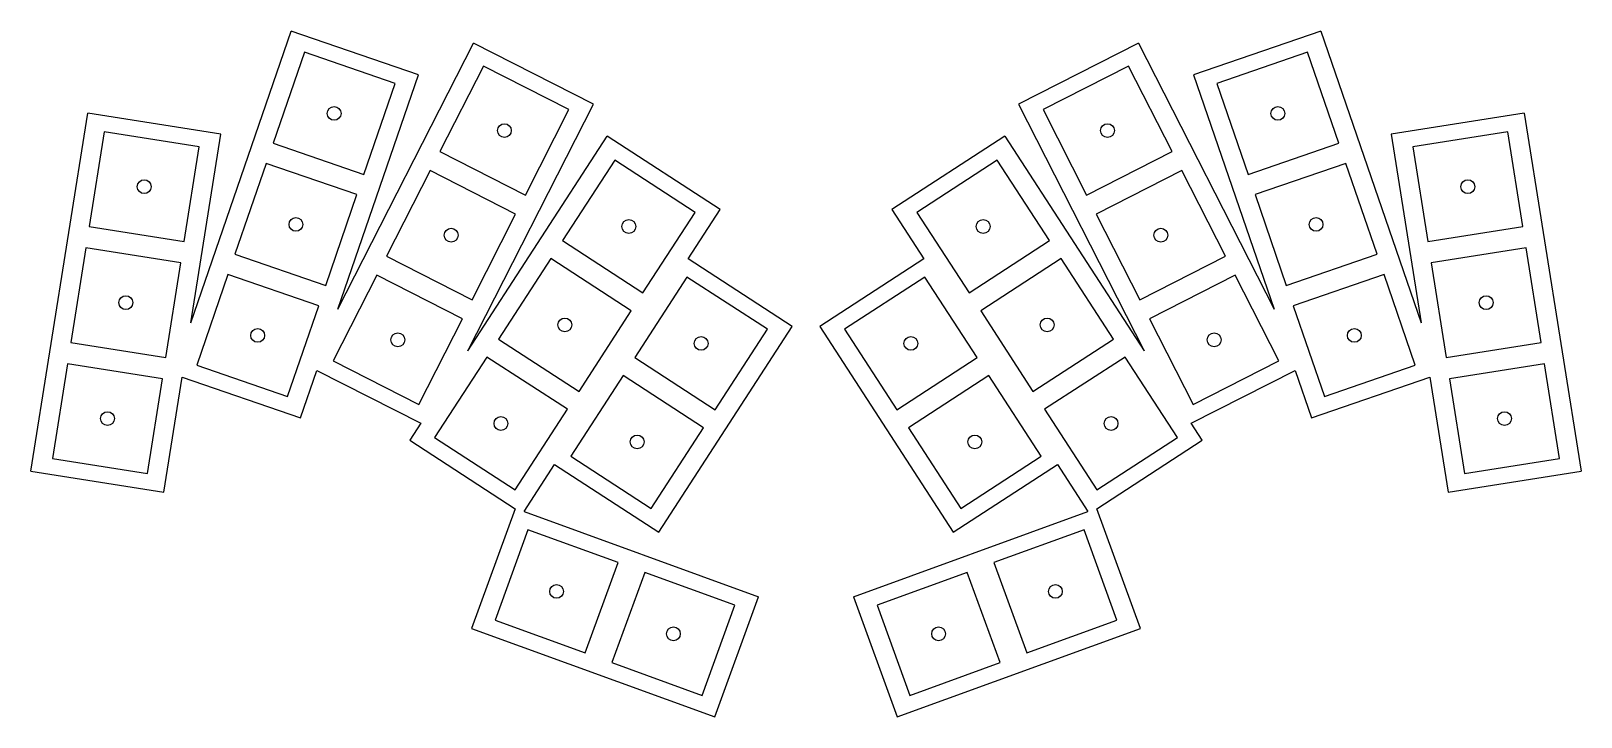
# Model space of a CAD drawing. Header units: millimetres. Extents: x -11 to 213, y -43 to 56.
import ezdxf

# ---------------------------------------------------------------- set-up
doc = ezdxf.new("R2010")
doc.units = ezdxf.units.MM

msp = doc.modelspace()

# ---------------------------------------------------------------- linework, layer by layer
for p, q in [((12.07, 13.87), (26.61, 56.11)), ((45.05, 49.76), (26.61, 56.11)), ((33.38, 15.86), (53, 54.37)), ((70.37, 45.51), (53, 54.37)), ((149.32, 54.37), (131.95, 45.51)), ((149.32, 54.37), (168.94, 15.86)), ((175.7, 56.11), (157.27, 49.76)), ((175.7, 56.11), (190.25, 13.87)), ((28.51, 53.03), (23.99, 39.88)), ((41.66, 48.5), (28.51, 53.03)), ((173.81, 53.03), (160.66, 48.5)), ((178.33, 39.88), (173.81, 53.03)), ((33.38, 15.86), (45.05, 49.76)), ((54.45, 51.04), (48.14, 38.66)), ((66.83, 44.73), (54.45, 51.04)), ((147.87, 51.04), (135.49, 44.73)), ((154.18, 38.66), (147.87, 51.04)), ((157.27, 49.76), (168.94, 15.86)), ((37.13, 35.36), (41.66, 48.5)), ((160.66, 48.5), (165.19, 35.36)), ((52.18, 9.8), (70.37, 45.51)), ((131.95, 45.51), (150.14, 9.8)), ((-11.08, -7.61), (-2.86, 44.24)), ((16.4, 41.19), (-2.86, 44.24)), ((60.52, 32.35), (66.83, 44.73)), ((135.49, 44.73), (141.8, 32.35)), ((205.18, 44.24), (185.92, 41.19)), ((205.18, 44.24), (213.4, -7.61)), ((-0.46, 41.53), (-2.63, 27.8)), ((13.27, 39.36), (-0.46, 41.53)), ((12.07, 13.87), (16.4, 41.19)), ((52.18, 9.8), (72.36, 40.89)), ((88.72, 30.27), (72.36, 40.89)), ((129.96, 40.89), (113.6, 30.27)), ((129.96, 40.89), (150.14, 9.8)), ((185.92, 41.19), (190.25, 13.87)), ((202.78, 41.53), (189.05, 39.36)), ((204.95, 27.8), (202.78, 41.53)), ((11.1, 25.63), (13.27, 39.36)), ((23.99, 39.88), (37.13, 35.36)), ((48.14, 38.66), (60.52, 32.35)), ((141.8, 32.35), (154.18, 38.66)), ((165.19, 35.36), (178.33, 39.88)), ((189.05, 39.36), (191.22, 25.63)), ((22.98, 36.95), (18.45, 23.81)), ((36.12, 32.43), (22.98, 36.95)), ((73.46, 37.43), (65.89, 25.77)), ((85.12, 29.86), (73.46, 37.43)), ((128.86, 37.43), (117.2, 29.86)), ((136.43, 25.77), (128.86, 37.43)), ((179.34, 36.95), (166.2, 32.43)), ((183.87, 23.81), (179.34, 36.95)), ((46.73, 35.9), (40.42, 23.51)), ((59.11, 29.59), (46.73, 35.9)), ((155.59, 35.9), (143.2, 29.59)), ((161.9, 23.51), (155.59, 35.9)), ((31.6, 19.29), (36.12, 32.43)), ((166.2, 32.43), (170.72, 19.29)), ((52.8, 17.2), (59.11, 29.59)), ((77.54, 18.2), (85.12, 29.86)), ((84.09, 23.14), (88.72, 30.27)), ((113.6, 30.27), (118.23, 23.14)), ((117.2, 29.86), (124.77, 18.2)), ((143.2, 29.59), (149.52, 17.2)), ((-2.63, 27.8), (11.1, 25.63)), ((191.22, 25.63), (204.95, 27.8)), ((-3.12, 24.74), (-5.29, 11.01)), ((10.61, 22.57), (-3.12, 24.74)), ((65.89, 25.77), (77.54, 18.2)), ((124.77, 18.2), (136.43, 25.77)), ((205.44, 24.74), (191.71, 22.57)), ((207.61, 11.01), (205.44, 24.74)), ((8.44, 8.84), (10.61, 22.57)), ((18.45, 23.81), (31.6, 19.29)), ((40.42, 23.51), (52.8, 17.2)), ((64.2, 23.17), (56.63, 11.52)), ((75.86, 15.6), (64.2, 23.17)), ((99.18, 13.33), (84.09, 23.14)), ((118.23, 23.14), (103.14, 13.33)), ((138.12, 23.17), (126.46, 15.6)), ((145.69, 11.52), (138.12, 23.17)), ((149.52, 17.2), (161.9, 23.51)), ((170.72, 19.29), (183.87, 23.81)), ((191.71, 22.57), (193.88, 8.84)), ((17.44, 20.88), (12.92, 7.74)), ((30.59, 16.35), (17.44, 20.88)), ((39.01, 20.75), (32.7, 8.37)), ((51.4, 14.44), (39.01, 20.75)), ((83.92, 20.5), (76.35, 8.84)), ((95.58, 12.93), (83.92, 20.5)), ((118.39, 20.5), (106.74, 12.93)), ((125.96, 8.84), (118.39, 20.5)), ((163.31, 20.75), (150.92, 14.44)), ((169.62, 8.37), (163.31, 20.75)), ((184.88, 20.88), (171.73, 16.35)), ((189.4, 7.74), (184.88, 20.88)), ((26.06, 3.21), (30.59, 16.35)), ((171.73, 16.35), (176.26, 3.21)), ((45.09, 2.05), (51.4, 14.44)), ((68.29, 3.95), (75.86, 15.6)), ((126.46, 15.6), (134.03, 3.95)), ((150.92, 14.44), (157.23, 2.05)), ((56.63, 11.52), (68.29, 3.95)), ((79.85, -16.44), (99.18, 13.33)), ((88.01, 1.27), (95.58, 12.93)), ((103.14, 13.33), (122.47, -16.44)), ((106.74, 12.93), (114.31, 1.27)), ((134.03, 3.95), (145.69, 11.52)), ((-5.29, 11.01), (8.44, 8.84)), ((193.88, 8.84), (207.61, 11.01)), ((-5.78, 7.95), (-7.95, -5.78)), ((7.95, 5.78), (-5.78, 7.95)), ((12.92, 7.74), (26.06, 3.21)), ((27.96, 0.13), (30.32, 6.99)), ((30.32, 6.99), (45.37, -0.67)), ((32.7, 8.37), (45.09, 2.05)), ((54.94, 8.92), (47.37, -2.74)), ((66.6, 1.35), (54.94, 8.92)), ((76.35, 8.84), (88.01, 1.27)), ((114.31, 1.27), (125.96, 8.84)), ((147.38, 8.92), (135.72, 1.35)), ((154.95, -2.74), (147.38, 8.92)), ((156.95, -0.67), (171.99, 6.99)), ((157.23, 2.05), (169.62, 8.37)), ((171.99, 6.99), (174.36, 0.13)), ((176.26, 3.21), (189.4, 7.74)), ((208.1, 7.95), (194.37, 5.78)), ((210.27, -5.78), (208.1, 7.95)), ((5.78, -7.95), (7.95, 5.78)), ((8.18, -10.66), (10.83, 6.02)), ((10.83, 6.02), (27.96, 0.13)), ((74.67, 6.24), (67.1, -5.41)), ((86.32, -1.33), (74.67, 6.24)), ((127.65, 6.24), (116, -1.33)), ((135.22, -5.41), (127.65, 6.24)), ((174.36, 0.13), (191.49, 6.02)), ((191.49, 6.02), (194.14, -10.66)), ((194.37, 5.78), (196.54, -7.95)), ((59.03, -10.31), (66.6, 1.35)), ((135.72, 1.35), (143.29, -10.31)), ((45.37, -0.67), (43.77, -3.14)), ((78.75, -12.99), (86.32, -1.33)), ((116, -1.33), (123.57, -12.99)), ((158.55, -3.14), (156.95, -0.67)), ((43.77, -3.14), (59.02, -13.05)), ((47.37, -2.74), (59.03, -10.31)), ((143.29, -10.31), (154.95, -2.74)), ((143.3, -13.05), (158.55, -3.14)), ((-7.95, -5.78), (5.78, -7.95)), ((60.33, -13.45), (64.75, -6.64)), ((64.75, -6.64), (79.85, -16.44)), ((67.1, -5.41), (78.75, -12.99)), ((122.47, -16.44), (137.57, -6.64)), ((123.57, -12.99), (135.22, -5.41)), ((137.57, -6.64), (141.99, -13.45)), ((196.54, -7.95), (210.27, -5.78)), ((-11.08, -7.61), (8.18, -10.66)), ((194.14, -10.66), (213.4, -7.61)), ((59.02, -13.05), (52.72, -30.37)), ((60.33, -13.45), (94.28, -25.81)), ((108.04, -25.81), (141.99, -13.45)), ((149.6, -30.37), (143.3, -13.05)), ((60.89, -16.1), (56.13, -29.16)), ((73.95, -20.85), (60.89, -16.1)), ((141.43, -16.1), (128.37, -20.85)), ((146.18, -29.16), (141.43, -16.1)), ((69.2, -33.92), (73.95, -20.85)), ((77.8, -22.26), (73.05, -35.32)), ((90.87, -27.01), (77.8, -22.26)), ((124.52, -22.26), (111.45, -27.01)), ((129.27, -35.32), (124.52, -22.26)), ((128.37, -20.85), (133.12, -33.92)), ((87.96, -43.19), (94.28, -25.81)), ((108.04, -25.81), (114.36, -43.19)), ((56.13, -29.16), (69.2, -33.92)), ((86.11, -40.07), (90.87, -27.01)), ((111.45, -27.01), (116.21, -40.07)), ((133.12, -33.92), (146.18, -29.16)), ((52.72, -30.37), (87.96, -43.19)), ((114.36, -43.19), (149.6, -30.37)), ((73.05, -35.32), (86.11, -40.07)), ((116.21, -40.07), (129.27, -35.32))]:
    msp.add_line(p, q)
for centre in [(32.82, 44.19), (169.5, 44.19), (57.48, 41.7), (144.83, 41.7), (5.32, 33.58), (197, 33.58), (27.29, 28.12), (49.77, 26.55), (75.5, 27.82), (126.82, 27.82), (152.55, 26.55), (175.03, 28.12), (2.66, 16.79), (199.66, 16.79), (66.24, 13.56), (136.08, 13.56), (21.75, 12.05), (42.05, 11.4), (85.97, 10.89), (116.35, 10.89), (160.27, 11.4), (180.57, 12.05), (0, 0), (56.98, -0.7), (145.34, -0.7), (202.32, 0), (76.71, -3.37), (125.61, -3.37), (65.04, -25.01), (137.28, -25.01), (81.96, -31.16), (120.36, -31.16)]:
    msp.add_circle(centre, 1)

doc.saveas('drawing.dxf')
